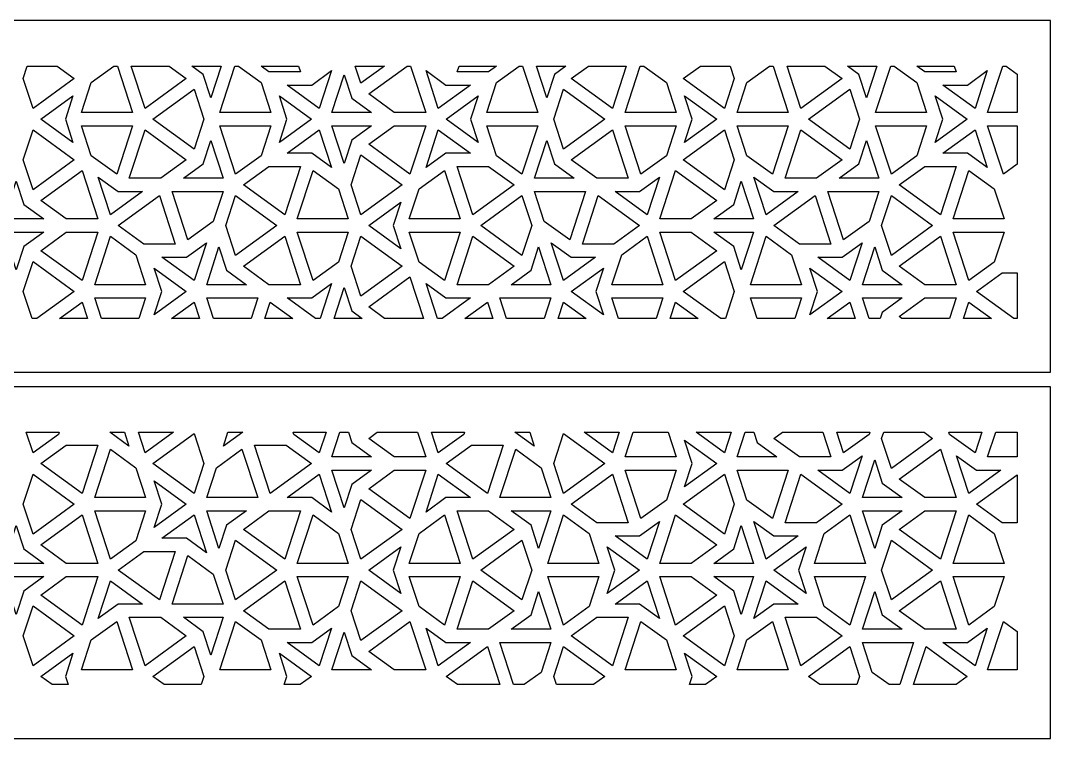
# Model space of a CAD drawing. Header units: millimetres. Extents: x 478 to 1383, y 310 to 1930.
# Drawn here: x 885.4 to 1382.8, y 310 to 657 of the extents above; entities that cross this region are included whole.
import ezdxf

# ---------------------------------------------------------------- set-up
doc = ezdxf.new("R2010")
doc.units = ezdxf.units.MM
doc.layers.get('0').update_dxf_attribs({"linetype": 'CONTINUOUS'})

msp = doc.modelspace()

# ---------------------------------------------------------------- linework, layer by layer
at = {"color": 7}
for points in [[(477.7981, 487.02), (1382.7981, 487.02), (1382.7981, 657.02), (477.7981, 657.02)], [(891.40396, 614.563799), (886.70043, 629.03978), (888.64352, 635.02), (903.09737, 635.02), (911.32844, 629.03978)], [(914.79116, 612.58609), (919.49469, 627.062071), (930.44784, 635.02), (932.12995, 635.02), (939.41917, 612.58609)], [(938.85931, 635.02), (957.19934, 635.02), (965.43041, 629.03978), (945.50593, 614.563799)], [(977.26044, 619.741508), (973.59666, 631.017489), (968.08767, 635.02), (982.22473, 635.02)], [(988.95409, 635.02), (990.63619, 635.02), (1001.58934, 627.062071), (1006.29288, 612.58609), (981.66487, 612.58609)], [(1020.57212, 632.23978), (1005.35117, 632.23978), (1001.52453, 635.02), (1019.66877, 635.02)], [(1029.68007, 614.563799), (1014.16001, 625.83978), (1026.01628, 625.83978), (1035.6082, 632.808719)], [(1049.76318, 626.710447), (1047.06324, 635.02), (1061.20029, 635.02)], [(1081.05995, 612.58609), (1065.83901, 612.58609), (1053.525, 621.532738), (1072.08863, 635.02), (1073.77074, 635.02)], [(1087.14672, 614.563799), (1081.21858, 632.808719), (1090.8105, 625.83978), (1102.66677, 625.83978)], [(1111.47562, 632.23978), (1096.25467, 632.23978), (1097.15802, 635.02), (1115.30226, 635.02)], [(1110.53391, 612.58609), (1115.23744, 627.062071), (1126.19059, 635.02), (1127.8727, 635.02), (1135.16192, 612.58609)], [(1143.23013, 631.017489), (1139.56634, 619.741508), (1134.60206, 635.02), (1148.73912, 635.02)], [(1151.39638, 629.03978), (1159.62745, 635.02), (1177.96748, 635.02), (1171.32086, 614.563799)], [(1184.69684, 635.02), (1186.37895, 635.02), (1197.3321, 627.062071), (1202.0356, 612.58609), (1177.40762, 612.58609)], [(1213.7294, 635.02), (1228.1833, 635.02), (1230.1264, 629.03978), (1225.4228, 614.563799), (1205.4983, 629.03978)], [(1231.5096, 612.58609), (1236.2131, 627.062071), (1247.1663, 635.02), (1248.8484, 635.02), (1256.1376, 612.58609)], [(1255.5777, 635.02), (1273.9178, 635.02), (1282.1488, 629.03978), (1262.2244, 614.563799)], [(1293.9789, 619.741508), (1290.3151, 631.017489), (1284.8061, 635.02), (1298.9432, 635.02)], [(1305.6725, 635.02), (1307.3546, 635.02), (1318.3078, 627.062071), (1323.0113, 612.58609), (1298.3833, 612.58609)], [(1337.2905, 632.23978), (1322.0696, 632.23978), (1318.243, 635.02), (1336.3872, 635.02)], [(1346.3985, 614.563799), (1330.8784, 625.83978), (1342.7347, 625.83978), (1352.3266, 632.808719)], [(1366.7981, 631.139166), (1366.7981, 612.58609), (1352.4853, 612.58609), (1359.7745, 635.02), (1361.4566, 635.02)], [(1035.76683, 612.58609), (1041.69497, 630.831011), (1045.35875, 619.55503), (1054.95068, 612.58609)], [(949.26776, 609.38609), (969.19223, 623.862071), (973.89576, 609.38609), (969.19223, 594.910109)], [(1167.55903, 609.38609), (1147.63455, 594.910109), (1142.93102, 609.38609), (1147.63455, 623.862071)], [(1265.9862, 609.38609), (1285.9107, 623.862071), (1290.6142, 609.38609), (1285.9107, 594.910109)], [(895.16579, 609.38609), (910.68585, 620.662071), (907.02206, 609.38609), (910.68585, 598.110109)], [(1025.91824, 609.38609), (1010.39819, 598.110109), (1014.06198, 609.38609), (1010.39819, 620.662071)], [(1090.90854, 609.38609), (1106.4286, 620.662071), (1102.76481, 609.38609), (1106.4286, 598.110109)], [(1221.661, 609.38609), (1206.1409, 598.110109), (1209.8047, 609.38609), (1206.1409, 620.662071)], [(1342.6367, 609.38609), (1327.1166, 598.110109), (1330.7804, 609.38609), (1327.1166, 620.662071)], [(911.32844, 589.732401), (891.40396, 575.25642), (886.70043, 589.732401), (891.40396, 604.208381)], [(914.79116, 606.18609), (939.41917, 606.18609), (931.80869, 582.763461), (919.49469, 591.710109)], [(945.50593, 604.208381), (965.43041, 589.732401), (953.1164, 580.785752), (937.89546, 580.785752)], [(981.66487, 606.18609), (1006.29288, 606.18609), (1001.58934, 591.710109), (989.27534, 582.763461)], [(1029.68007, 604.208381), (1035.6082, 585.963461), (1026.01628, 592.932401), (1014.16001, 592.932401)], [(1035.76683, 606.18609), (1054.95068, 606.18609), (1045.35875, 599.217151), (1041.69497, 587.94117)], [(1073.44948, 582.763461), (1053.525, 597.239442), (1065.83901, 606.18609), (1081.05995, 606.18609)], [(1087.14672, 604.208381), (1102.66677, 592.932401), (1090.8105, 592.932401), (1081.21858, 585.963461)], [(1110.53391, 606.18609), (1135.16192, 606.18609), (1127.55145, 582.763461), (1115.23744, 591.710109)], [(1171.32086, 604.208381), (1178.93133, 580.785752), (1163.71038, 580.785752), (1151.39638, 589.732401)], [(1177.40762, 606.18609), (1202.0356, 606.18609), (1197.3321, 591.710109), (1185.01809, 582.763461)], [(1205.4983, 589.732401), (1225.4228, 604.208381), (1230.1264, 589.732401), (1225.4228, 575.25642)], [(1256.1376, 606.18609), (1248.5271, 582.763461), (1236.2131, 591.710109), (1231.5096, 606.18609)], [(1262.2244, 604.208381), (1282.1488, 589.732401), (1269.8348, 580.785752), (1254.6139, 580.785752)], [(1298.3833, 606.18609), (1323.0113, 606.18609), (1318.3078, 591.710109), (1305.9938, 582.763461)], [(1346.3985, 604.208381), (1352.3266, 585.963461), (1342.7347, 592.932401), (1330.8784, 592.932401)], [(1352.4853, 606.18609), (1366.7981, 606.18609), (1366.7981, 587.633015), (1360.0957, 582.763461)], [(983.18858, 580.785752), (964.00473, 580.785752), (973.59666, 587.754692), (977.26044, 599.030673)], [(1133.63821, 580.785752), (1139.56634, 599.030673), (1143.23013, 587.754692), (1152.82205, 580.785752)], [(1299.907, 580.785752), (1280.7232, 580.785752), (1290.3151, 587.754692), (1293.9789, 599.030673)], [(1069.68766, 577.58575), (1049.76318, 563.10977), (1045.05965, 577.58575), (1049.76318, 592.061733)], [(915.09027, 584.554692), (922.70074, 561.13206), (907.47979, 561.13206), (895.16579, 570.07871)], [(1012.96164, 563.10977), (993.03717, 577.58575), (1005.35117, 586.532401), (1020.57212, 586.532401)], [(1019.04841, 561.13206), (1026.65888, 584.554692), (1038.97288, 575.60804), (1043.67641, 561.13206)], [(1097.77838, 561.13206), (1073.15037, 561.13206), (1077.8539, 575.60804), (1090.16791, 584.554692)], [(1103.86514, 563.10977), (1096.25467, 586.532401), (1111.47562, 586.532401), (1123.78962, 577.58575)], [(1201.7365, 584.554692), (1221.661, 570.07871), (1209.347, 561.13206), (1194.126, 561.13206)], [(1329.6801, 563.10977), (1309.7556, 577.58575), (1322.0696, 586.532401), (1337.2905, 586.532401)], [(1335.7668, 561.13206), (1343.3773, 584.554692), (1355.6913, 575.60804), (1360.3948, 561.13206)], [(877.40762, 561.13206), (883.33575, 579.37698), (886.99954, 568.101), (896.59146, 561.13206)], [(928.7875, 563.10977), (922.85937, 581.354692), (932.45129, 574.38575), (944.30756, 574.38575)], [(1188.0393, 563.10977), (1172.51923, 574.38575), (1184.3755, 574.38575), (1193.9674, 581.354692)], [(1239.4192, 561.13206), (1220.2353, 561.13206), (1229.8272, 568.101), (1233.491, 579.37698)], [(1245.5059, 563.10977), (1239.5778, 581.354692), (1249.1697, 574.38575), (1261.026, 574.38575)], [(952.47381, 572.40804), (960.08428, 548.98541), (944.86333, 548.98541), (932.54933, 557.93206)], [(958.56057, 574.38575), (983.18858, 574.38575), (978.48505, 559.90977), (966.17104, 550.96312)], [(1009.19982, 557.93206), (989.27534, 543.45608), (984.57181, 557.93206), (989.27534, 572.40804)], [(1107.62697, 557.93206), (1127.55145, 572.40804), (1132.25498, 557.93206), (1127.55145, 543.45608)], [(1133.63821, 574.38575), (1158.26622, 574.38575), (1150.65574, 550.96312), (1138.34174, 559.90977)], [(1164.35298, 572.40804), (1184.27746, 557.93206), (1171.96345, 548.98541), (1156.74251, 548.98541)], [(1269.1922, 572.40804), (1276.8027, 548.98541), (1261.5818, 548.98541), (1249.2678, 557.93206)], [(1275.279, 574.38575), (1299.907, 574.38575), (1295.2035, 559.90977), (1282.8895, 550.96312)], [(1325.9182, 557.93206), (1305.9938, 543.45608), (1301.2902, 557.93206), (1305.9938, 572.40804)], [(1053.525, 557.93206), (1069.04506, 569.20804), (1065.38127, 557.93206), (1069.04506, 546.65608)], [(877.40762, 554.73206), (896.59146, 554.73206), (886.99954, 547.76312), (883.33575, 536.48714)], [(915.09027, 531.30943), (895.16579, 545.78541), (907.47979, 554.73206), (922.70074, 554.73206)], [(921.17703, 529.33172), (928.7875, 552.75435), (941.10151, 543.80771), (945.80504, 529.33172)], [(1012.96164, 552.75435), (1020.57212, 529.33172), (1005.35117, 529.33172), (993.03717, 538.27837)], [(1019.04841, 554.73206), (1043.67641, 554.73206), (1038.97288, 540.25608), (1026.65888, 531.30943)], [(1069.68766, 538.27837), (1049.76318, 523.80239), (1045.05965, 538.27837), (1049.76318, 552.75435)], [(1097.77838, 554.73206), (1090.16791, 531.30943), (1077.8539, 540.25608), (1073.15037, 554.73206)], [(1103.86514, 552.75435), (1123.78962, 538.27837), (1111.47562, 529.33172), (1096.25467, 529.33172)], [(1195.6498, 529.33172), (1171.02175, 529.33172), (1175.72528, 543.80771), (1188.0393, 552.75435)], [(1201.7365, 531.30943), (1194.126, 554.73206), (1209.347, 554.73206), (1221.661, 545.78541)], [(1239.4192, 554.73206), (1233.491, 536.48714), (1229.8272, 547.76312), (1220.2353, 554.73206)], [(1237.8955, 529.33172), (1245.5059, 552.75435), (1257.8199, 543.80771), (1262.5235, 529.33172)], [(1329.6801, 552.75435), (1337.2905, 529.33172), (1322.0696, 529.33172), (1309.7556, 538.27837)], [(1335.7668, 554.73206), (1360.3948, 554.73206), (1355.6913, 540.25608), (1343.3773, 531.30943)], [(969.19223, 531.30943), (953.67218, 542.58541), (965.52845, 542.58541), (975.12037, 549.55435)], [(975.279, 529.33172), (981.20713, 547.57665), (984.87092, 536.30066), (994.46284, 529.33172)], [(1141.54779, 529.33172), (1122.36395, 529.33172), (1131.95587, 536.30066), (1135.61966, 547.57665)], [(1147.63455, 531.30943), (1141.70642, 549.55435), (1151.29834, 542.58541), (1163.15461, 542.58541)], [(1285.9107, 531.30943), (1270.3906, 542.58541), (1282.2469, 542.58541), (1291.8388, 549.55435)], [(1291.9974, 529.33172), (1297.9256, 547.57665), (1301.5893, 536.30066), (1311.1813, 529.33172)], [(893.2817, 513.02), (890.96069, 513.02), (886.70043, 526.13172), (891.40396, 540.60771), (911.32844, 526.13172)], [(965.43041, 526.13172), (949.91035, 514.85574), (953.57414, 526.13172), (949.91035, 537.40771)], [(1151.39638, 526.13172), (1166.91643, 537.40771), (1163.25265, 526.13172), (1166.91643, 514.85574)], [(1225.4228, 540.60771), (1230.1264, 526.13172), (1225.8661, 513.02), (1223.5451, 513.02), (1205.4983, 526.13172)], [(1282.1488, 526.13172), (1266.6288, 514.85574), (1270.2926, 526.13172), (1266.6288, 537.40771)], [(1079.97408, 513.02), (1061.23919, 513.02), (1053.525, 518.62468), (1073.44948, 533.10066)], [(1347.1391, 526.13172), (1359.4531, 535.07837), (1366.7981, 535.07837), (1366.7981, 513.02), (1365.1859, 513.02)], [(1014.16001, 522.93172), (1026.01628, 522.93172), (1035.6082, 529.90066), (1030.12334, 513.02), (1027.80233, 513.02)], [(1041.69497, 527.92296), (1045.35875, 516.64697), (1050.35086, 513.02), (1036.8527, 513.02)], [(1081.21858, 529.90066), (1090.8105, 522.93172), (1102.66677, 522.93172), (1089.02445, 513.02), (1086.70344, 513.02)], [(945.80504, 522.93172), (942.58452, 513.02), (924.39754, 513.02), (921.17703, 522.93172)], [(996.68649, 513.02), (978.49951, 513.02), (975.279, 522.93172), (999.907, 522.93172)], [(1141.54779, 522.93172), (1138.32728, 513.02), (1120.1403, 513.02), (1116.91978, 522.93172)], [(1192.4292, 513.02), (1174.24226, 513.02), (1171.02175, 522.93172), (1195.6498, 522.93172)], [(1262.5235, 522.93172), (1259.303, 513.02), (1241.116, 513.02), (1237.8955, 522.93172)], [(1311.1813, 522.93172), (1301.5893, 515.96279), (1300.6332, 513.02), (1295.2179, 513.02), (1291.9974, 522.93172)], [(1309.7556, 513.98508), (1322.0696, 522.93172), (1337.2905, 522.93172), (1334.07, 513.02), (1311.0839, 513.02)], [(917.66819, 513.02), (904.17003, 513.02), (915.09027, 520.95402)], [(969.19223, 520.95402), (971.77015, 513.02), (958.272, 513.02)], [(1016.914, 513.02), (1003.41585, 513.02), (1005.99377, 520.95402)], [(1113.41094, 513.02), (1099.91278, 513.02), (1110.83302, 520.95402)], [(1147.63455, 520.95402), (1158.55479, 513.02), (1145.05663, 513.02)], [(1212.6568, 513.02), (1199.1586, 513.02), (1201.7365, 520.95402)], [(1288.4886, 513.02), (1274.9904, 513.02), (1285.9107, 520.95402)], [(1354.2975, 513.02), (1340.7994, 513.02), (1343.3773, 520.95402)], [(477.7981, 310.02), (1382.7981, 310.02), (1382.7981, 480.02), (477.7981, 480.02)], [(903.71797, 457.00172), (891.40396, 448.05507), (888.16616, 458.02), (904.04883, 458.02)], [(937.73683, 451.25507), (928.4257, 458.02), (935.53877, 458.02)], [(942.26813, 458.02), (959.22148, 458.02), (945.50593, 448.05507)], [(983.34721, 451.25507), (985.54527, 458.02), (992.65834, 458.02)], [(1029.68007, 448.05507), (1017.36607, 457.00172), (1017.03521, 458.02), (1032.91787, 458.02)], [(1039.64723, 458.02), (1043.7427, 458.02), (1045.35875, 453.0463), (1054.95068, 446.07736), (1035.76683, 446.07736)], [(1081.05995, 446.07736), (1065.83901, 446.07736), (1053.525, 455.02401), (1057.64863, 458.02), (1077.17956, 458.02)], [(1099.46072, 457.00172), (1087.14672, 448.05507), (1083.90891, 458.02), (1099.79158, 458.02)], [(1133.47958, 451.25507), (1124.16845, 458.02), (1131.28152, 458.02)], [(1157.60531, 458.02), (1174.55866, 458.02), (1171.32086, 448.05507)], [(1181.28802, 458.02), (1198.1552, 458.02), (1202.0356, 446.07736), (1177.40762, 446.07736)], [(1211.7073, 458.02), (1228.6606, 458.02), (1225.4228, 448.05507)], [(1235.39, 458.02), (1239.4855, 458.02), (1241.1015, 453.0463), (1250.6934, 446.07736), (1231.5096, 446.07736)], [(1276.8027, 446.07736), (1261.5818, 446.07736), (1249.2678, 455.02401), (1253.3914, 458.02), (1272.9223, 458.02)], [(1295.2035, 457.00172), (1282.8895, 448.05507), (1279.6517, 458.02), (1295.5343, 458.02)], [(1305.9938, 440.54803), (1301.2902, 455.02401), (1302.2637, 458.02), (1321.7946, 458.02), (1325.9182, 455.02401)], [(1346.3985, 448.05507), (1334.0845, 457.00172), (1333.7536, 458.02), (1349.6363, 458.02)], [(1352.4853, 446.07736), (1356.3657, 458.02), (1366.7981, 458.02), (1366.7981, 446.07736)], [(949.26776, 442.87736), (969.19223, 457.35334), (973.89576, 442.87736), (969.19223, 428.40138)], [(1167.55903, 442.87736), (1147.63455, 428.40138), (1142.93102, 442.87736), (1147.63455, 457.35334)], [(1221.661, 442.87736), (1206.1409, 431.60138), (1209.8047, 442.87736), (1206.1409, 454.15334)], [(915.09027, 428.40138), (895.16579, 442.87736), (907.47979, 451.82401), (922.70074, 451.82401)], [(921.17703, 426.42367), (928.7875, 449.8463), (941.10151, 440.89965), (945.80504, 426.42367)], [(999.907, 426.42367), (975.279, 426.42367), (979.98253, 440.89965), (992.29653, 449.8463)], [(1005.99377, 428.40138), (998.38329, 451.82401), (1013.60424, 451.82401), (1025.91824, 442.87736)], [(1110.83302, 428.40138), (1090.90854, 442.87736), (1103.22255, 451.82401), (1118.44349, 451.82401)], [(1116.91978, 426.42367), (1124.53026, 449.8463), (1136.84426, 440.89965), (1141.54779, 426.42367)], [(1329.6801, 449.8463), (1337.2905, 426.42367), (1322.0696, 426.42367), (1309.7556, 435.37032)], [(1285.9107, 428.40138), (1270.3906, 439.67736), (1282.2469, 439.67736), (1291.8388, 446.6463)], [(1291.9974, 426.42367), (1297.9256, 444.66859), (1301.5893, 433.39261), (1311.1813, 426.42367)], [(1343.3773, 428.40138), (1337.4492, 446.6463), (1347.0411, 439.67736), (1358.8974, 439.67736)], [(1035.76683, 439.67736), (1054.95068, 439.67736), (1045.35875, 432.70842), (1041.69497, 421.43244)], [(1073.44948, 416.25473), (1053.525, 430.73071), (1065.83901, 439.67736), (1081.05995, 439.67736)], [(1177.40762, 439.67736), (1202.0356, 439.67736), (1197.3321, 425.20138), (1185.01809, 416.25473)], [(1256.1376, 439.67736), (1248.5271, 416.25473), (1236.2131, 425.20138), (1231.5096, 439.67736)], [(911.32844, 423.22367), (891.40396, 408.74769), (886.70043, 423.22367), (891.40396, 437.69965)], [(965.43041, 423.22367), (949.91035, 411.94769), (953.57414, 423.22367), (949.91035, 434.49965)], [(1029.68007, 437.69965), (1035.6082, 419.45473), (1026.01628, 426.42367), (1014.16001, 426.42367)], [(1087.14672, 437.69965), (1102.66677, 426.42367), (1090.8105, 426.42367), (1081.21858, 419.45473)], [(1171.32086, 437.69965), (1178.93133, 414.27702), (1163.71038, 414.27702), (1151.39638, 423.22367)], [(1205.4983, 423.22367), (1225.4228, 437.69965), (1230.1264, 423.22367), (1225.4228, 408.74769)], [(1262.2244, 437.69965), (1282.1488, 423.22367), (1269.8348, 414.27702), (1254.6139, 414.27702)], [(1359.4531, 414.27702), (1347.1391, 423.22367), (1366.7981, 437.50675), (1366.7981, 414.27702)], [(1069.68766, 411.07702), (1049.76318, 396.60104), (1045.05965, 411.07702), (1049.76318, 425.553)], [(915.09027, 418.04596), (922.70074, 394.62333), (907.47979, 394.62333), (895.16579, 403.56998)], [(921.17703, 420.02367), (945.80504, 420.02367), (941.10151, 405.54769), (928.7875, 396.60104)], [(969.19223, 418.04596), (975.12037, 399.80104), (965.52845, 406.76998), (953.67218, 406.76998)], [(975.279, 420.02367), (994.46284, 420.02367), (984.87092, 413.05473), (981.20713, 401.77875)], [(1012.96164, 396.60104), (993.03717, 411.07702), (1005.35117, 420.02367), (1020.57212, 420.02367)], [(1019.04841, 394.62333), (1026.65888, 418.04596), (1038.97288, 409.09931), (1043.67641, 394.62333)], [(1097.77838, 394.62333), (1073.15037, 394.62333), (1077.8539, 409.09931), (1090.16791, 418.04596)], [(1103.86514, 396.60104), (1096.25467, 420.02367), (1111.47562, 420.02367), (1123.78962, 411.07702)], [(1122.36395, 420.02367), (1141.54779, 420.02367), (1135.61966, 401.77875), (1131.95587, 413.05473)], [(1140.02408, 394.62333), (1147.63455, 418.04596), (1159.94856, 409.09931), (1164.65209, 394.62333)], [(1201.7365, 418.04596), (1221.661, 403.56998), (1209.347, 394.62333), (1194.126, 394.62333)], [(1293.5211, 394.62333), (1268.8931, 394.62333), (1273.5967, 409.09931), (1285.9107, 418.04596)], [(1291.9974, 420.02367), (1311.1813, 420.02367), (1301.5893, 413.05473), (1297.9256, 401.77875)], [(1329.6801, 396.60104), (1309.7556, 411.07702), (1322.0696, 420.02367), (1337.2905, 420.02367)], [(1335.7668, 394.62333), (1343.3773, 418.04596), (1355.6913, 409.09931), (1360.3948, 394.62333)], [(877.40762, 394.62333), (883.33575, 412.86825), (886.99954, 401.59227), (896.59146, 394.62333)], [(1188.0393, 396.60104), (1172.51923, 407.87702), (1184.3755, 407.87702), (1193.9674, 414.84596)], [(1239.4192, 394.62333), (1220.2353, 394.62333), (1229.8272, 401.59227), (1233.491, 412.86825)], [(1245.5059, 396.60104), (1239.5778, 414.84596), (1249.1697, 407.87702), (1261.026, 407.87702)], [(1009.19982, 391.42333), (989.27534, 376.94735), (984.57181, 391.42333), (989.27534, 405.89931)], [(1107.62697, 391.42333), (1127.55145, 405.89931), (1132.25498, 391.42333), (1127.55145, 376.94735)], [(1325.9182, 391.42333), (1305.9938, 376.94735), (1301.2902, 391.42333), (1305.9938, 405.89931)], [(952.47381, 376.94735), (932.54933, 391.42333), (944.86333, 400.36998), (960.08428, 400.36998)], [(958.56057, 374.96964), (966.17104, 398.39227), (978.48505, 389.44562), (983.18858, 374.96964)], [(1053.525, 391.42333), (1069.04506, 402.69931), (1065.38127, 391.42333), (1069.04506, 380.14735)], [(1184.27746, 391.42333), (1168.7574, 380.14735), (1172.42119, 391.42333), (1168.7574, 402.69931)], [(1249.2678, 391.42333), (1264.7878, 402.69931), (1261.124, 391.42333), (1264.7878, 380.14735)], [(877.40762, 388.22333), (896.59146, 388.22333), (886.99954, 381.25439), (883.33575, 369.97841)], [(915.09027, 364.8007), (895.16579, 379.27668), (907.47979, 388.22333), (922.70074, 388.22333)], [(1019.04841, 388.22333), (1043.67641, 388.22333), (1038.97288, 373.74735), (1026.65888, 364.8007)], [(1073.15037, 388.22333), (1097.77838, 388.22333), (1090.16791, 364.8007), (1077.8539, 373.74735)], [(1140.02408, 388.22333), (1164.65209, 388.22333), (1159.94856, 373.74735), (1147.63455, 364.8007)], [(1201.7365, 364.8007), (1194.126, 388.22333), (1209.347, 388.22333), (1221.661, 379.27668)], [(1239.4192, 388.22333), (1233.491, 369.97841), (1229.8272, 381.25439), (1220.2353, 388.22333)], [(1293.5211, 388.22333), (1285.9107, 364.8007), (1273.5967, 373.74735), (1268.8931, 388.22333)], [(1335.7668, 388.22333), (1360.3948, 388.22333), (1355.6913, 373.74735), (1343.3773, 364.8007)], [(928.7875, 386.24562), (944.30756, 374.96964), (932.45129, 374.96964), (922.85937, 368.0007)], [(1012.96164, 386.24562), (1020.57212, 362.82299), (1005.35117, 362.82299), (993.03717, 371.76964)], [(1069.68766, 371.76964), (1049.76318, 357.29366), (1045.05965, 371.76964), (1049.76318, 386.24562)], [(1103.86514, 386.24562), (1123.78962, 371.76964), (1111.47562, 362.82299), (1096.25467, 362.82299)], [(1188.0393, 386.24562), (1193.9674, 368.0007), (1184.3755, 374.96964), (1172.51923, 374.96964)], [(1245.5059, 386.24562), (1261.026, 374.96964), (1249.1697, 374.96964), (1239.5778, 368.0007)], [(1329.6801, 386.24562), (1337.2905, 362.82299), (1322.0696, 362.82299), (1309.7556, 371.76964)], [(1141.54779, 362.82299), (1122.36395, 362.82299), (1131.95587, 369.79193), (1135.61966, 381.06791)], [(1291.9974, 362.82299), (1297.9256, 381.06791), (1301.5893, 369.79193), (1311.1813, 362.82299)], [(911.32844, 359.62299), (891.40396, 345.14701), (886.70043, 359.62299), (891.40396, 374.09897)], [(1205.4983, 359.62299), (1225.4228, 374.09897), (1230.1264, 359.62299), (1225.4228, 345.14701)], [(945.50593, 345.14701), (937.89546, 368.56964), (953.1164, 368.56964), (965.43041, 359.62299)], [(964.00473, 368.56964), (983.18858, 368.56964), (977.26044, 350.32472), (973.59666, 361.6007)], [(1171.32086, 345.14701), (1151.39638, 359.62299), (1163.71038, 368.56964), (1178.93133, 368.56964)], [(1262.2244, 345.14701), (1254.6139, 368.56964), (1269.8348, 368.56964), (1282.1488, 359.62299)], [(939.41917, 343.1693), (914.79116, 343.1693), (919.49469, 357.64529), (931.80869, 366.59193)], [(981.66487, 343.1693), (989.27534, 366.59193), (1001.58934, 357.64529), (1006.29288, 343.1693)], [(1029.68007, 345.14701), (1014.16001, 356.42299), (1026.01628, 356.42299), (1035.6082, 363.39193)], [(1073.44948, 366.59193), (1081.05995, 343.1693), (1065.83901, 343.1693), (1053.525, 352.11595)], [(1087.14672, 345.14701), (1081.21858, 363.39193), (1090.8105, 356.42299), (1102.66677, 356.42299)], [(1177.40762, 343.1693), (1185.01809, 366.59193), (1197.3321, 357.64529), (1202.0356, 343.1693)], [(1256.1376, 343.1693), (1231.5096, 343.1693), (1236.2131, 357.64529), (1248.5271, 366.59193)], [(1346.3985, 345.14701), (1330.8784, 356.42299), (1342.7347, 356.42299), (1352.3266, 363.39193)], [(1366.7981, 361.72238), (1366.7981, 343.1693), (1352.4853, 343.1693), (1360.0957, 366.59193)], [(1035.76683, 343.1693), (1041.69497, 361.41422), (1045.35875, 350.13824), (1054.95068, 343.1693)], [(969.19223, 354.44529), (973.89576, 339.9693), (972.61256, 336.02), (954.70351, 336.02), (949.26776, 339.9693)], [(1116.81976, 336.02), (1096.34429, 336.02), (1090.90854, 339.9693), (1110.83302, 354.44529)], [(1141.54779, 356.42299), (1136.84426, 341.94701), (1128.68643, 336.02), (1123.54912, 336.02), (1116.91978, 356.42299)], [(1162.12328, 336.02), (1144.21423, 336.02), (1142.93102, 339.9693), (1147.63455, 354.44529), (1167.55903, 339.9693)], [(1285.9107, 354.44529), (1290.6142, 339.9693), (1289.331, 336.02), (1271.4219, 336.02), (1265.9862, 339.9693)], [(1309.9961, 336.02), (1304.8588, 336.02), (1296.701, 341.94701), (1291.9974, 356.42299), (1316.6254, 356.42299)], [(1342.6367, 339.9693), (1337.2009, 336.02), (1316.7255, 336.02), (1322.7122, 354.44529)], [(910.68585, 351.24529), (907.02206, 339.9693), (908.30526, 336.02), (900.60154, 336.02), (895.16579, 339.9693)], [(1020.48249, 336.02), (1012.77877, 336.02), (1014.06198, 339.9693), (1010.39819, 351.24529), (1025.91824, 339.9693)], [(1216.2252, 336.02), (1208.5215, 336.02), (1209.8047, 339.9693), (1206.1409, 351.24529), (1221.661, 339.9693)]]:
    msp.add_lwpolyline(points, close=True, dxfattribs=at)

doc.saveas('drawing.dxf')
